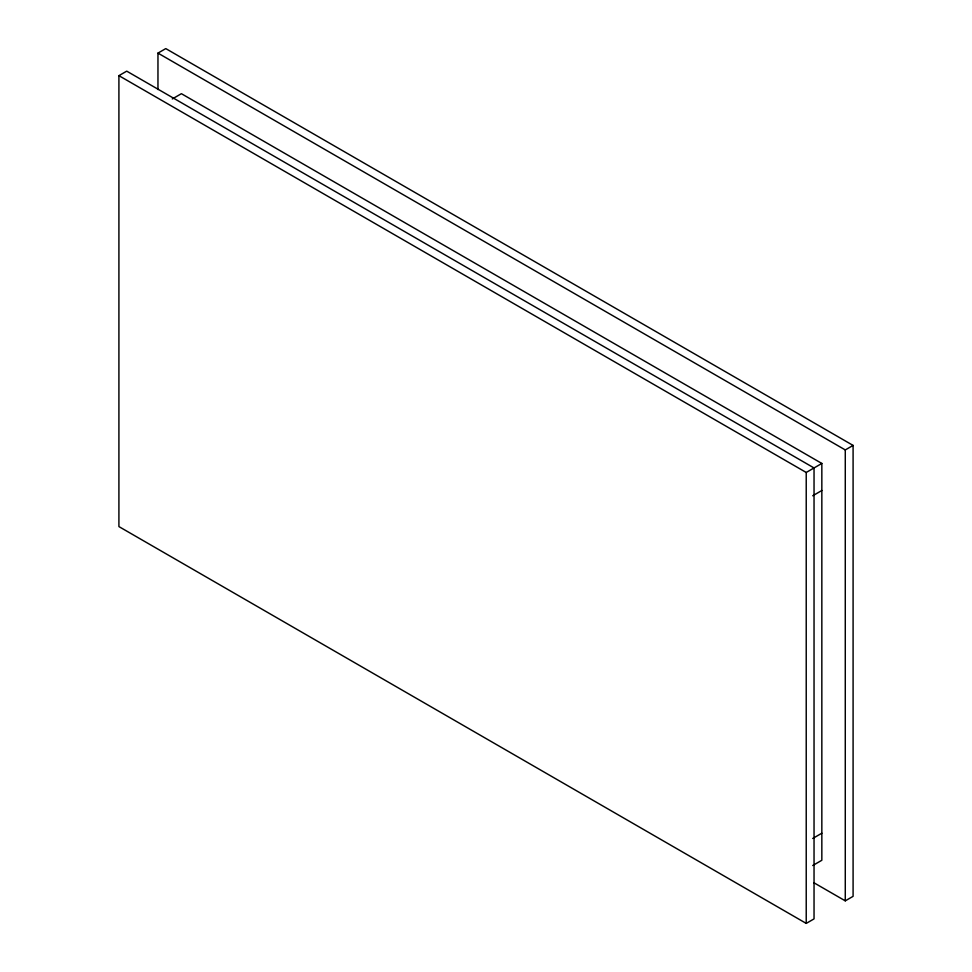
<?xml version="1.0" encoding="UTF-8"?>
<svg xmlns="http://www.w3.org/2000/svg" width="972" height="972" viewBox="0 0 972 972"><rect width="100%" height="100%" fill="white"/><g stroke="black" fill="none" stroke-linecap="round" stroke-linejoin="round"><path stroke-width="1.46" d="M118.912 75.658L126.725 71.15L814.038 467.957L814.038 918.892L806.225 923.4L118.912 526.581L118.912 75.658L806.225 472.465L821.838 463.45L821.838 860.269L812.726 865.53M157.962 89.546L157.962 53.108L165.775 48.6L853.088 445.419L853.088 896.342L845.276 900.85L813.734 882.649M172.287 98.95L181.4 93.689L821.838 463.45M157.962 53.108L845.276 449.927L853.088 445.419M812.726 495.769L821.838 490.508M812.726 838.472L821.838 833.211M845.276 449.927L845.276 900.85M806.225 472.465L806.225 923.4"/></g></svg>
